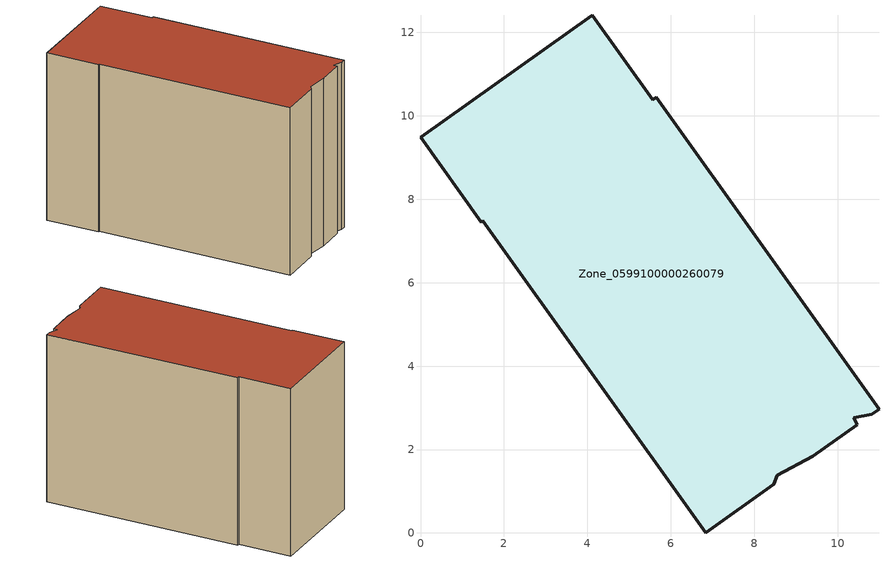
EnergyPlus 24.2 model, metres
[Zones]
Zone_0599100000260079
 floor ground (C_G): 1.5,7.48 1.46,7.45 0,9.49 4.11,12.42 5.57,10.38 5.65,10.44 10.99,2.97 10.82,2.84 10.38,2.77 10.48,2.6 9.41,1.84 8.56,1.38 8.47,1.17 6.84,0 z0
 wall outside (C_F): 5.57,10.38 4.11,12.42 0,9.49 1.46,7.45 1.5,7.48 6.84,0 8.47,1.17 8.56,1.38 9.41,1.84 10.48,2.6 10.38,2.77 10.82,2.84 10.99,2.97 5.65,10.44 5.57,10.38 z0:8.02
 roof outside (C_R): 6.84,0 8.47,1.17 8.56,1.38 9.41,1.84 10.48,2.6 10.38,2.77 10.82,2.84 10.99,2.97 5.65,10.44 5.57,10.38 4.11,12.42 0,9.49 1.46,7.45 1.5,7.48 z8.02
[BUILDING]
Pand.0599100000260079: North Axis=0; Terrain=City; Loads Convergence Tolerance Value=0.04; Temperature Convergence Tolerance Value=0.4; Solar Distribution=FullExterior; Maximum Number of Warmup Days=25; Minimum Number of Warmup Days=1
[Site:Location]
Rotterdam.The.Hague.AP_ZH_NLD Design_Conditions: Latitude=51.96; Longitude=4.45; Time Zone=1; Elevation=-4.5
[SITE:GROUNDTEMPERATURE:BUILDINGSURFACE]
18, 18, 18, 18, 18, 18, 18, 18, 18, 18, 18, 18
[MATERIAL] Thermal Absorptance=0.9; Solar Absorptance=0.7; Visible Absorptance=0.7
Name | Roughness | Thickness | Conductivity | Density | Specific Heat
G.TI.1975-1991 | MediumSmooth | 0.15 | 0.288461 | 540 | 1210
F.TI.1975-1991 | Rough | 0.3 | 0.230769 | 1920 | 840
R.TI.1975-1991 | MediumRough | 0.2 | 0.153846 | 1500 | 1000
[CONSTRUCTION]
C_G: G.TI.1975-1991
C_F: F.TI.1975-1991
C_R: R.TI.1975-1991
[ZONE]
Zone_0599100000260079: Type=1; Multiplier=1; Ceiling Height=Autocalculate; Volume=Autocalculate; Floor Area=autocalculate; Part of Total Floor Area=Yes
[ZONEINFILTRATION:DESIGNFLOWRATE]
Infil_Zone_0599100000260079: Zone or ZoneList or Space or SpaceList=Zone_0599100000260079; Schedule=AlwaysOn; Design Flow Rate Calculation Method=Flow/Area; Flow Rate per Floor Area=0.003; Constant Term Coefficient=1; Temperature Term Coefficient=0; Velocity Term Coefficient=0; Velocity Squared Term Coefficient=0
[HVACTEMPLATE:ZONE:IDEALLOADSAIRSYSTEM]
Zone_0599100000260079: Maximum Heating Supply Air Temperature=50; Minimum Cooling Supply Air Temperature=13; Maximum Heating Supply Air Humidity Ratio=0.0156; Minimum Cooling Supply Air Humidity Ratio=0.0077; Heating Limit=NoLimit; Cooling Limit=NoLimit; Dehumidification Control Type=ConstantSensibleHeatRatio; Cooling Sensible Heat Ratio=0.7; Dehumidification Setpoint=60; Humidification Control Type=None; Humidification Setpoint=30; Outdoor Air Method=None; Outdoor Air Flow Rate per Person=0.00944; Outdoor Air Flow Rate per Zone Floor Area=0; Outdoor Air Flow Rate per Zone=0; Demand Controlled Ventilation Type=None; Outdoor Air Economizer Type=NoEconomizer; Heat Recovery Type=None; Sensible Heat Recovery Effectiveness=0.7; Latent Heat Recovery Effectiveness=0.65
[ZONECONTROL:THERMOSTAT]
ThermostatControl_Zone_0599100000260079: Zone or ZoneList=Zone_0599100000260079; Control Type Schedule=DualSetpointControlType; Control 1=Thermostat_Zone_0599100000260079; Temperature Difference Between Cutout And Setpoint=0
[THERMOSTATSETPOINT:DUALSETPOINT]
Thermostat_Zone_0599100000260079: Heating Setpoint Temperature Schedule=HeatingSetpoint_Zone_0599100000260079; Cooling Setpoint Temperature Schedule=CoolingSetpoint_Zone_0599100000260079
[SCHEDULE:COMPACT]
HeatingSetpoint_Zone_0599100000260079: Through: 12/31, For: AllDays, Until: 24:00, 21
CoolingSetpoint_Zone_0599100000260079: Through: 12/31, For: AllDays, Until: 24:00, 24
DualSetpointControlType: Through: 12/31, For: AllDays, Until: 24:00, 4
AlwaysOn: Through: 12/31, For: AllDays, Until: 24:00, 1
